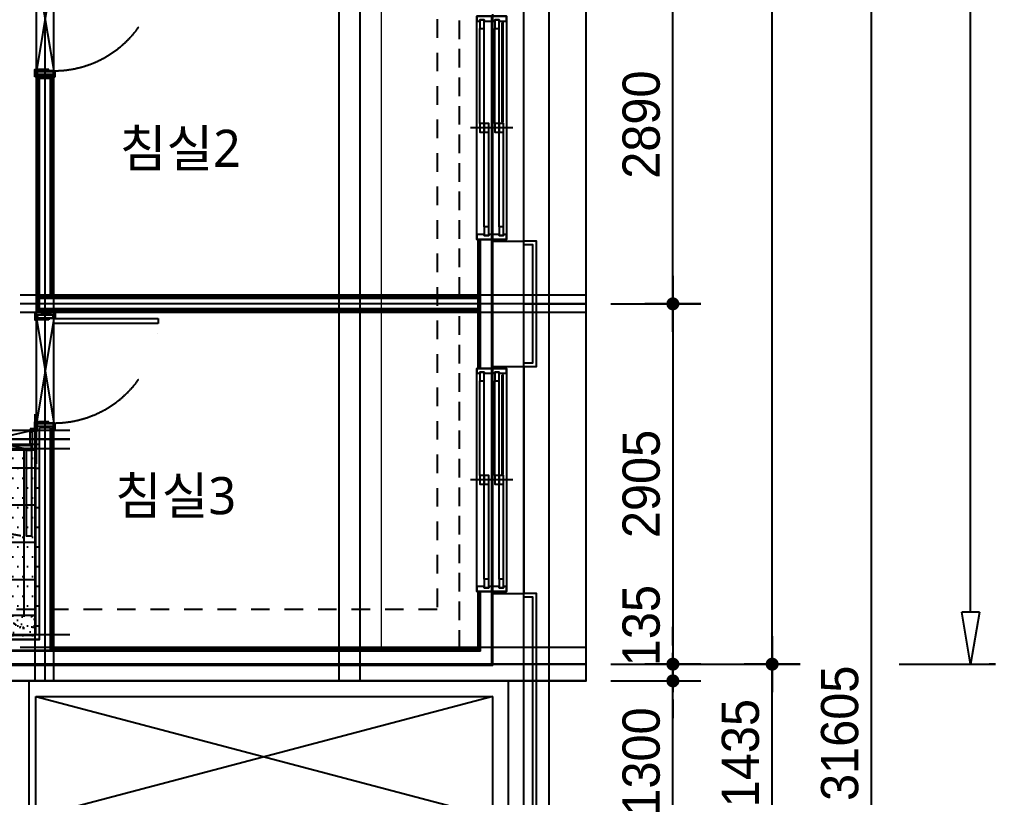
# Model space of a CAD drawing. Header units: millimetres. Extents: x 6886222 to 6919728, y 230959 to 276095.
# Drawn here: x 6911862 to 6919728, y 255044 to 261317 of the extents above; entities that cross this region are included whole.
import ezdxf
from ezdxf.enums import TextEntityAlignment as Align
from ezdxf.xclip import XClip

# ---------------------------------------------------------------- set-up
doc = ezdxf.new("R2010")
doc.units = ezdxf.units.MM
doc.header["$LTSCALE"] = 100
doc.header["$XCLIPFRAME"] = 2
for name, pattern in [('C-301-C-TF_84C+74D+74C$0$CEN', [62, 60, -1, 0, -1]), ('C-301-C-TF_84C+74D+74C$0$HID', [2.3, 1.5, -0.8]), ('CEN', [62, 60, -1, 0, -1]), ('ST-DASH', [2.6999999999999993, 1.5, -1.199999999999999]), ('U-74C-EX$0$CEN', [62, 60, -1, 0, -1]), ('U-74C-EX$0$DASHDOTX2', [2, 1, -0.5, 0, -0.5]), ('U-74C-EX$0$HID', [2.3, 1.5, -0.8])]:
    doc.linetypes.add(name, pattern=pattern)
doc.layers.get('Defpoints').update_dxf_attribs({"color": 149})
for name, color, linetype in [('AA-BORD-XREF', 15, 'Continuous'), ('BP', 7, 'Continuous'), ('C-301-C-TF_84C+74D+74C$0$CEN', 1, 'C-301-C-TF_84C+74D+74C$0$CEN'), ('C-301-C-TF_84C+74D+74C$0$COL', 2, 'Continuous'), ('C-301-C-TF_84C+74D+74C$0$OPEN', 1, 'C-301-C-TF_84C+74D+74C$0$HID'), ('CEN', 1, 'CEN'), ('DIM', 7, 'Continuous'), ('TEXT', 2, 'Continuous'), ('U-74C-EX$0$A-커텐박스', 11, 'U-74C-EX$0$HID'), ('U-74C-EX$0$C-DOOR', 1, 'Continuous'), ('U-74C-EX$0$CEN', 1, 'U-74C-EX$0$CEN'), ('U-74C-EX$0$CON', 2, 'Continuous'), ('U-74C-EX$0$DOR', 4, 'Continuous'), ('U-74C-EX$0$FIN', 5, 'Continuous'), ('U-74C-EX$0$FUR_욕실', 8, 'Continuous'), ('U-74C-EX$0$HAT', 8, 'Continuous'), ('U-74C-EX$0$INSUL_line', 8, 'Continuous'), ('U-74C-EX$0$S-ELE', 4, 'Continuous'), ('U-74C-EX$0$WAL', 3, 'Continuous'), ('U-74C-EX$0$WIN', 4, 'Continuous'), ('U-74C-EX$0$발코니 입면선', 4, 'Continuous'), ('U-74C-EX$0$확장전', 4, 'U-74C-EX$0$HID'), ('결로방지', 4, 'ST-DASH'), ('기단부-석재', 6, 'Continuous')]:
    doc.layers.add(name, color=color, linetype=linetype)
for name, color, linetype, plot in [('CUT-LINE', 105, 'Continuous', False), ('Defpoint', 142, 'Continuous', False), ('U-74C-EX$0$Defpoint', 142, 'Continuous', False), ('U-74C-EX$0$MC', 152, 'Continuous', False)]:
    doc.layers.add(name, color=color, linetype=linetype, plot=plot)
doc.styles.add('굴림', font='')
doc.styles.add('돋움', font='')
doc.styles.add('맑은 고딕', font='')
doc.styles.get('굴림').set_extended_font_data('Gulim')
doc.styles.get('돋움').set_extended_font_data('Dotum')
doc.styles.get('맑은 고딕').set_extended_font_data('Malgun Gothic')
doc.dimstyles.new('CH-ARROW-100%', dxfattribs={"dimscale": 100, "dimtxt": 4.5, "dimasz": 4.2, "dimexe": 1.5, "dimexo": 2, "dimgap": 1, "dimtad": 1, "dimdec": 0, "dimlunit": 6, "dimtxsty": '돋움', "dimblk": 'CLOSEDBLANK', "dimcen": 1, "dimclrt": 91, "dimadec": 0, "dimazin": 0, "dimtfac": 1, "dimtdec": 0, "dimtix": 1, "dimtmove": 2, "dimatfit": 3, "dimldrblk": 'LEADER-AR', "dimfxl": 1, "dimarcsym": 0})
doc.dimstyles.new('NORMAL', dxfattribs={"dimscale": 40, "dimtxt": 3, "dimasz": 1.5, "dimexe": 1.5, "dimexo": 2, "dimgap": 1, "dimtad": 1, "dimdec": 0, "dimzin": 0, "dimdsep": 46, "dimtxsty": '돋움', "dimblk": 'DOT', "dimblk1": 'NONE', "dimblk2": 'TICK', "dimcen": 0, "dimdle": 1.5, "dimclrd": 7, "dimclre": 7, "dimclrt": 3, "dimadec": 0, "dimazin": 0, "dimtfac": 1, "dimtdec": 0, "dimtix": 1, "dimtmove": 2, "dimatfit": 3, "dimldrblk": 'DOT', "dimfxl": 1, "dimtolj": 1, "dimtzin": 0, "dimarcsym": 0})

# ---------------------------------------------------------------- blocks, each defined once
blk = doc.blocks.new('U-74C-EX$0$WIN_2_1800')
at = {"layer": 'U-74C-EX$0$WIN'}
blk.add_line((0, -290), (0, 50), dxfattribs=at)
at = {"layer": 'U-74C-EX$0$WIN', "color": 5, "linetype": 'Continuous'}
for p, q in [((-800, -60), (-35, -60)), ((35, -24), (800, -24)), ((35, -60), (800, -60)), ((-800, -96), (-35, -96)), ((35, -144), (800, -144)), ((-800, -180), (-35, -180)), ((-800, -216), (-35, -216)), ((35, -180), (800, -180))]:
    blk.add_line(p, q, dxfattribs=at)
at = {"layer": 'U-74C-EX$0$WIN'}
for points in [[(-860, -96), (-870, -96), (-870, -60), (-860, -60), (-860, 0), (-900, 0), (-900, -120), (-860, -120)], [(-900, 0), (900, 0), (900, -120), (-900, -120)], [(860, -24), (870, -24), (870, -60), (860, -60), (860, -120), (900, -120), (900, 0), (860, 0)], [(-870, -96), (-800, -96), (-800, -60), (-870, -60)], [(-35, -60), (35, -60), (35, -24), (-35, -24)], [(-35, -96), (35, -96), (35, -60), (-35, -60)], [(870, -24), (800, -24), (800, -60), (870, -60)], [(-860, -216), (-870, -216), (-870, -180), (-860, -180), (-860, -120), (-900, -120), (-900, -240), (-860, -240)], [(-900, -120), (900, -120), (900, -240), (-900, -240)], [(-35, -180), (35, -180), (35, -144), (-35, -144)], [(870, -144), (800, -144), (800, -180), (870, -180)], [(860, -144), (870, -144), (870, -180), (860, -180), (860, -240), (900, -240), (900, -120), (860, -120)], [(-870, -216), (-800, -216), (-800, -180), (-870, -180)], [(-35, -216), (35, -216), (35, -180), (-35, -180)]]:
    blk.add_lwpolyline(points, close=True, dxfattribs=at)
blk = doc.blocks.new('U-74C-EX$0$A$C42d6a0a8')
at = {"layer": 'U-74C-EX$0$C-DOOR'}
for p, q in [((5.820766091346741e-11, 49.00000000000091), (-140.0000000737491, 891.0000019289437)), ((-140.0000000737491, 891.0000019289437), (-139.9999845751445, 49.000092767762)), ((-139.9999845751445, 49.000092767762), (0, 891)), ((0, 891), (5.820766091346741e-11, 49.00000000000091))]:
    blk.add_line(p, q, dxfattribs=at)
at = {"layer": 'U-74C-EX$0$C-DOOR', "linetype": 'U-74C-EX$0$DASHDOTX2', "ltscale": 8}
blk.add_arc((-139.3106039132495, 47.27882975069133), 843.7214538275701, 90.0468157999638, 177.1656261720105, dxfattribs=at)
at = {"layer": 'U-74C-EX$0$DOR'}
for p, q in [((-151.999999999709, 940), (-151.9999999997672, 900)), ((-144.999999999709, 940), (-151.999999999709, 940)), ((-151.9999999997672, 900), (-139.9999999997672, 900)), ((-144.999999999709, 935), (-144.999999999709, 940)), ((-139.999999999709, 935), (-144.999999999709, 935)), ((-139.9999999997672, 900), (-139.999999999709, 935)), ((-139.9999999997672, 912), (-139.9999999997672, 920)), ((-139.9999999997672, 920), (0, 920)), ((-134.9999999997672, 912), (-139.9999999997672, 912)), ((-134.9999999997672, 911), (-139.9999999997672, 911)), ((-139.9999999997672, 911), (-139.9999999997672, 891)), ((-139.9999999997672, 891), (-89.99999999976717, 891)), ((-134.9999999997672, 896), (-134.9999999997672, 912)), ((-134.9999999997672, 896), (-134.9999999997672, 911)), ((-5, 896), (-134.9999999997672, 896)), ((-89.99999999976717, 896), (-134.9999999997672, 896)), ((-88.99999999976717, 890), (-99.99999999976717, 890)), ((-99.99999999976717, 890), (-99.99999999976717, 880)), ((-99.99999999976717, 880), (-10, 880)), ((-89.99999999976717, 891), (-89.99999999976717, 896)), ((-21, 895), (-88.99999999976717, 895)), ((-88.99999999976717, 895), (-88.99999999976717, 890)), ((-21, 890), (-21, 895)), ((-10, 890), (-21, 890)), ((-10, 880), (-10, 890)), ((0, 912), (-5, 912)), ((-5, 912), (-5, 896)), ((0, 920), (0, 912)), ((-981.9998918073777, 48.99999607107566), (-981.9998918073777, 88.99999607014433)), ((-981.9998918073777, 88.99999607014433), (-139.9999845751445, 89.00000065448785)), ((-139.9999845751445, 89.00000065448785), (-139.9999845751445, 49.00000065448785)), ((-139.9999845751445, 49.00000065448785), (-981.9998918073777, 48.99999607107566)), ((-151.9999999997672, 9.094947017729282e-13), (-151.999999999709, 40.00000000000091)), ((-151.999999999709, 40.00000000000091), (-139.999999999709, 40.00000000000091)), ((-144.9999999997672, 9.094947017729282e-13), (-151.9999999997672, 9.094947017729282e-13)), ((-139.999999999709, 5.000000000000909), (-144.999999999709, 5.000000000000909)), ((-144.999999999709, 5.000000000000909), (-144.9999999997672, 9.094947017729282e-13)), ((-139.999999999709, 49.00000000000091), (-89.99999999970896, 49.00000000000091)), ((-139.999999999709, 29.00000000000091), (-139.999999999709, 49.00000000000091)), ((-139.999999999709, 40.00000000000091), (-139.999999999709, 5.000000000000909)), ((-134.999999999709, 29.00000000000091), (-139.999999999709, 29.00000000000091)), ((-134.999999999709, 28.00000000000091), (-139.999999999709, 28.00000000000091)), ((-139.999999999709, 28.00000000000091), (-139.999999999709, 20.00000000000091)), ((-139.999999999709, 20.00000000000091), (5.820766091346741e-11, 20.00000000000091)), ((-4.999999999941792, 44.00000000000091), (-134.999999999709, 44.00000000000091)), ((-134.999999999709, 44.00000000000091), (-134.999999999709, 28.00000000000091)), ((-89.99999999970896, 44.00000000000091), (-134.999999999709, 44.00000000000091)), ((-134.999999999709, 44.00000000000091), (-134.999999999709, 29.00000000000091)), ((-99.99999999970896, 50.00000000000091), (-99.99999999970896, 60.00000000000091)), ((-99.99999999970896, 60.00000000000091), (-9.999999999941792, 60.00000000000091)), ((-88.99999999970896, 50.00000000000091), (-99.99999999970896, 50.00000000000091)), ((-89.99999999970896, 49.00000000000091), (-89.99999999970896, 44.00000000000091)), ((-88.99999999970896, 45.00000000000091), (-88.99999999970896, 50.00000000000091)), ((-20.99999999994179, 45.00000000000091), (-88.99999999970896, 45.00000000000091)), ((-9.999999999941792, 50.00000000000091), (-20.99999999994179, 50.00000000000091)), ((-20.99999999994179, 50.00000000000091), (-20.99999999994179, 45.00000000000091)), ((-9.999999999941792, 60.00000000000091), (-9.999999999941792, 50.00000000000091)), ((-4.999999999941792, 28.00000000000091), (-4.999999999941792, 44.00000000000091)), ((5.820766091346741e-11, 28.00000000000091), (-4.999999999941792, 28.00000000000091)), ((5.820766091346741e-11, 20.00000000000091), (5.820766091346741e-11, 28.00000000000091))]:
    blk.add_line(p, q, dxfattribs=at)
at = {"layer": 'U-74C-EX$0$DOR', "color": 8}
for p, q in [((-139.9999999997672, 9.094947017729282e-13), (-139.999999999709, 20.00000000000091)), ((-139.999999999709, 20.00000000000091), (5.820766091346741e-11, 20.00000000000091)), ((5.820766091346741e-11, 20.00000000000091), (-139.9999999997672, 9.094947017729282e-13)), ((0, 9.094947017729282e-13), (-139.9999999997672, 9.094947017729282e-13)), ((5.820766091346741e-11, 20.00000000000091), (0, 9.094947017729282e-13))]:
    blk.add_line(p, q, dxfattribs=at)
at = {"layer": 'U-74C-EX$0$DOR'}
for points in [[(0, 891), (-20, 891), (-20, 896), (-5, 896), (-5, 911), (0, 911)], [(12.00000000005821, 940), (12, 880), (0, 880), (5.820766091346741e-11, 935), (5.000000000058208, 935), (5.000000000058208, 940)], [(5.820766091346741e-11, 49.00000000000091), (-19.99999999994179, 49.00000000000091), (-19.99999999994179, 44.00000000000091), (-4.999999999941792, 44.00000000000091), (-4.999999999941792, 29.00000000000091), (5.820766091346741e-11, 29.00000000000091)], [(12, 9.094947017729282e-13), (12.00000000005821, 60.00000000000091), (5.820766091346741e-11, 60.00000000000091), (5.820766091346741e-11, 5.000000000000909), (5.000000000058208, 5.000000000000909), (5, 9.094947017729282e-13)]]:
    blk.add_lwpolyline(points, close=True, dxfattribs=at)
blk = doc.blocks.new('U-74C-EX$0$A$Cdfe55425')
at = {"layer": 'U-74C-EX$0$HAT'}
h = blk.add_hatch(dxfattribs=at)
h.set_pattern_fill('AR-SAND', color=252, scale=0.3, angle=449.9999999993131, style=0)
h.set_pattern_definition([(127.499999999313, (3350244.99691233, -1210362.989210482), (-14.68239711988602, -0.4800093886191884), [0, -11.58239999999998, 0, -12.95399999999998, 0, -12.38249999999998]), (97.49999999931298, (3350244.99691233, -1210362.989210482), (-21.50475301688896, 13.48569849439789), [0, -6.248399999999999, 0, -10.4394, 0, -4.000499999999996]), (57.49999999931307, (3350244.996912329, -1210372.361810481), (-0.04311554007187965, 23.72977110724425), [0, -3.809999999999998, 0, -13.716, 0, -17.907]), (47.499999999313, (3350244.996912329, -1210372.361810481), (-6.687879697441862, 22.90669357424909), [0, -1.904999999999999, 0, -8.991599999999996, 0, -10.287])])
h.paths.add_polyline_path([(-160.0000006420178, 721.00001542666), (-120.0000006452774, 721.0000154260779), (-120.0000006536593, 29.00001542607788), (-160.0000006503997, 29.00001542665996)])
at = {"layer": 'U-74C-EX$0$C-DOOR', "ltscale": 3}
for p, q in [((-159.9999999994052, 29.00019260519184), (-160.0001536303771, 721.0001926051918)), ((-160.0001536303771, 721.0001926051918), (-0.0001536292129458161, 29.00019260379486)), ((1.596163201611489e-08, 721.0001926033292), (-159.9999999994052, 29.00019260519184)), ((-0.0001536292129458161, 29.00019260379486), (1.596163201611489e-08, 721.0001926033292))]:
    blk.add_line(p, q, dxfattribs=at)
at = {"layer": 'U-74C-EX$0$C-DOOR', "color": 1, "linetype": 'U-74C-EX$0$DASHDOTX2', "ltscale": 10}
blk.add_arc((-159.1559748045433, 26.87723146217922, 8.883940135e-07), 694.1232971949331, 90.06966936399594, 176.5208752773302, dxfattribs=at)
at = {"layer": 'U-74C-EX$0$DOR'}
for p, q in [((-4.99999999940519, 24.00000000011642), (-149.9999999994052, 24.00000000186265)), ((-149.9999999994052, 24.00000000186265), (-149.999999999638, 1.862645149230957e-09)), ((-149.999999999638, 1.862645149230957e-09), (3.619788913056254e-10, 0)), ((-119.9999999991724, 30.0000000015134), (-119.9999999991724, 40.0000000015134)), ((-119.9999999991724, 40.0000000015134), (-9.99999999917236, 40.00000000011642)), ((-108.9999999991724, 30.00000000139698), (-119.9999999991724, 30.0000000015134)), ((-108.9999999994052, 25.00000000139698), (-108.9999999991724, 30.00000000139698)), ((-20.99999999940519, 25.00000000023283), (-108.9999999994052, 25.00000000139698)), ((-9.99999999917236, 30.00000000011642), (-20.99999999917236, 30.00000000023283)), ((-20.99999999917236, 30.00000000023283), (-20.99999999940519, 25.00000000023283)), ((5.948095349594951e-10, 29), (-19.99999999940519, 29.00000000023283)), ((-19.99999999940519, 29.00000000023283), (-19.99999999940519, 24.00000000023283)), ((-19.99999999940519, 24.00000000023283), (-4.99999999940519, 24.00000000011642)), ((-9.99999999917236, 40.00000000011642), (-9.99999999917236, 30.00000000011642)), ((-4.999999999638021, 8.000000000116415), (-4.99999999940519, 24.00000000011642)), ((-4.99999999940519, 24.00000000011642), (-4.999999999638021, 9.000000000116415)), ((-4.999999999638021, 9.000000000116415), (3.619788913056254e-10, 9)), ((3.619788913056254e-10, 8), (-4.999999999638021, 8.000000000116415)), ((12.00000000082764, 40.00003084901255), (8.276401786133647e-10, 40.00003084912896)), ((8.276401786133647e-10, 40.00003084912896), (-1.036823960021138e-10, -5)), ((3.619788913056254e-10, 9), (5.948095349594951e-10, 29)), ((3.619788913056254e-10, 0), (3.619788913056254e-10, 8)), ((11.99999999989632, -10.00000000011642), (12.00000000082764, 40.00003084901255)), ((-1.036823960021138e-10, -5), (4.999999999896318, -5.000000000116415)), ((4.999999999896318, -5.000000000116415), (4.999999999896318, -10.00000000011642)), ((4.999999999896318, -10.00000000011642), (11.99999999989632, -10.00000000011642))]:
    blk.add_line(p, q, dxfattribs=at)
for points in [[(-159.9999999910233, 721.0000000020955), (-109.9999999910233, 721.000000001397), (-109.9999999910233, 726.000000001397), (-149.9999999910233, 726.0000000018626), (-149.9999999905576, 750.0000000018626), (-159.9999999905576, 750.0000000020955)], [(9.442373993806541e-09, 750), (9.209543350152671e-09, 742), (-4.999999990790457, 742.0000000001164), (-4.999999991023287, 726.0000000001164), (-149.9999999910233, 726.0000000018626), (-149.9999999905576, 750.0000000018626)], [(-20.99999999102329, 725.0000000002328), (-108.9999999910233, 725.000000001397), (-108.9999999910233, 720.000000001397), (-119.9999999910233, 720.0000000015134), (-119.9999999910233, 710.0000000015134), (-9.999999991023287, 710.0000000001164), (-9.999999991023287, 720.0000000001164), (-20.99999999102329, 720.0000000002328)], [(8.976712706498802e-09, 721), (-19.99999999102329, 721.0000000002328), (-19.99999999102329, 726.0000000002328), (-4.999999991023287, 726.0000000001164), (-4.999999990790457, 741.0000000001164), (9.209543350152671e-09, 741)], [(12.0000000096752, 769.9999999998836), (12.00000000897671, 709.9999999998836), (8.976712706498802e-09, 710), (9.442373993806541e-09, 765), (5.000000009442374, 764.9999999998836), (5.000000009675205, 769.9999999998836)], [(-159.9999999994052, 29.00000000209548), (-109.9999999994052, 29.00000000139698), (-109.9999999994052, 24.00000000139698), (-149.9999999994052, 24.00000000186265), (-149.999999999638, 1.862645149230957e-09), (-159.999999999638, 2.095475792884827e-09)]]:
    blk.add_lwpolyline(points, close=True, dxfattribs=at)
at = {"layer": 'U-74C-EX$0$DOR', "elevation": 8.883940135e-07}
blk.add_lwpolyline([(-160.0000006536593, 29.00001542665996), (-851.9999852290948, 29.00001542665996), (-851.9999852283963, 69.00001542665996), (-160.0000006529608, 69.00001542665996)], close=True, dxfattribs=at)
at = {"layer": 'U-74C-EX$0$HAT', "color": 5, "elevation": 8.883940135e-07}
blk.add_lwpolyline([(-160.0000006420178, 721.00001542666), (-120.0000006452774, 721.0000154260779), (-120.0000006536593, 29.00001542607788), (-160.0000006503997, 29.00001542665996)], close=True, dxfattribs=at)
blk = doc.blocks.new('U-74C-EX$0$S-CEN')
at = {"layer": 'U-74C-EX$0$S-ELE'}
h = blk.add_hatch(dxfattribs=at)
h.set_pattern_fill('DOTS', color=256, scale=50, angle=-90.00000000000001)
h.set_pattern_definition([(270, (7430.000000006312, 8342.500000000524), (79.375, -39.68750000000001), [0, -79.375])])
h.paths.add_polyline_path([(1770.000000000011, 6175), (1770.000000000011, 3905), (205.0000000000109, 3905), (205.0000000000109, 6174.999999999971)])
at = {"layer": 'U-74C-EX$0$S-ELE', "color": 8, "linetype": 'U-74C-EX$0$CEN'}
for p, q in [((-134.9999999999891, 7180), (-134.9999999999891, -500.0000000000582)), ((1.091393642127514e-11, 7179.999999999514), (1.091393642127514e-11, -500.0000000005439)), ((1814.999999999778, 7180), (1815.000000000011, 3660)), ((-334.9999999999891, 3860), (2014.999999999836, 3860)), ((-334.9999999999891, 1320), (5995.000000000011, 1320)), ((-334.9999999999891, 0), (15725.00000000004, 0))]:
    blk.add_line(p, q, dxfattribs=at)
at = {"layer": 'U-74C-EX$0$S-ELE', "color": 4}
for p, q in [((570.0000000009422, 250), (2400.000000001073, 249.9999999999673)), ((3410.000000000011, 249.9999999998827), (5240.000000000149, 249.9999999998499)), ((570.000000000997, -9.604264050722122e-10), (2400.00000000112, -9.913492249324918e-10)), ((3409.999999999989, -1.099033397622406e-08), (5240.00000000012, -1.102125679608434e-08))]:
    blk.add_line(p, q, dxfattribs=at)
at = {"layer": 'U-74C-EX$0$S-ELE'}
blk.add_lwpolyline([(1770.000000000011, 6175), (200.0000000000109, 6175), (200.0000000000109, 3905), (1770.000000000011, 3905)], close=True, dxfattribs=at)
blk = doc.blocks.new('U-74C-EX$0$A$Ce93e390f')
at = {"layer": 'U-74C-EX$0$HAT'}
h = blk.add_hatch(dxfattribs=at)
h.set_pattern_fill('_USER', color=256, scale=300, angle=180, double=1, pattern_type=0)
h.set_pattern_definition([(180, (1.83697019872103e-14, 100), (-3.673940397442059e-14, -300), []), (270, (1.83697019872103e-14, 100), (300, -5.510910596163089e-14), [])])
h.paths.add_polyline_path([(1339.999993004998, 1450.000000802713), (-3.619609105104503e-12, 1450.000000802713), (1.83697019872103e-14, 0), (1339.999993005002, 0)])
h = blk.add_hatch(dxfattribs=at)
h.set_pattern_fill('AR-CONC', color=252, angle=90.00000028663817)
h.set_pattern_definition([(140.0000002866382, (1.83697019872103e-14, 100), (15.93908462747333, 182.1846690757437), [19.05, -209.55]), (85.00000028663817, (1.83697019872103e-14, 100), (-191.0568450627201, -35.24342238078464), [15.24, -167.64058417]), (190.4514449866382, (1.328253424047782, 115.182007006645), (-175.1177526473098, 146.9412462142778), [16.1900088, -178.0902446]), (136.1842002866382, (-50.79999999999998, 99.99999974585879), (42.04232657657843, 271.0790411024584), [28.575, -314.325]), (186.6355578966381, (-47.29650011301227, 122.589899763386), (-247.4261257854021, 237.4041328136846), [24.28502314, -267.13560816]), (81.18415145663816, (-50.79999999999998, 99.99999974585879), (-247.4261257732132, 237.4041328271586), [22.85996707, -251.45973192]), (111.0000002866382, (-38.10000012707059, 125.3999998093941), (102.2651974285942, 151.6143917807427), [19.05, -209.55]), (56.0000002866382, (-38.10000012707059, 125.3999998093941), (-184.1879664315012, 61.80202742619526), [15.24, -167.64]), (161.4514452866382, (-29.57790029027837, 138.0345324520283), (-81.92276995358057, 213.4164188688746), [16.1900088, -178.0899376]), (127.5000002866382, (1.83697019872103e-14, 100), (-84.55503888860471, 3.088602827581586), [0, -165.6079999999999, 0, -170.1799999999999, 0, -168.2749999999999]), (97.50000028663817, (1.83697019872103e-14, 100), (-100.1805751524036, 66.8196620091244), [0, -97.02799999999999, 0, -161.798, 0, -64.135]), (57.50000028663816, (2.83367465275541e-07, 43.358), (5.728743314343569, 135.5905951955311), [0, -63.5, 0, -198.12, 0, -262.89]), (47.50000028663816, (4.104380692691908e-07, 17.958), (-25.42649177439069, 148.1291812588149), [0, -82.54999999999997, 0, -131.5719999999999, 0, -186.6899999999999])])
h.paths.add_polyline_path([(1499.999993246131, 1350.000000802629), (1339.999993246134, 1350.000000002156), (1340, -8.002534741535783e-07), (1500, 2.182787284255028e-10)])
at = {"layer": 'U-74C-EX$0$Defpoint'}
blk.add_lwpolyline([(1.83697019872103e-14, 2199.999999999884), (1500, 2199.999999999884), (1500, 0), (1.83697019872103e-14, 0)], close=True, dxfattribs=at)
at = {"layer": 'U-74C-EX$0$FUR_욕실'}
blk.add_lwpolyline([(1499.999993005002, 1450.000000802629), (1339.999993005002, 1450.000000002157), (1340, -8.002534741535783e-07), (1500, 2.182787284255028e-10)], close=True, dxfattribs=at)
blk = doc.blocks.new('*U124')
at = {"layer": 'U-74C-EX$0$WIN'}
blk.add_line((14.99999999998545, 8), (810.0000000376863, 8.000000094202836), dxfattribs=at)
at = {"layer": 'U-74C-EX$0$WIN', "color": 8}
blk.add_lwpolyline([(14.99999999998545, 13.39999999999418), (810.0000000376863, 13.40000009419701), (810.0000000376863, 2.600000094208657), (14.99999999998545, 2.600000000005821)], close=True, dxfattribs=at)
blk = doc.blocks.new('U-74C-EX', base_point=(50.00000000006537, 0))
at = {"layer": 'U-74C-EX$0$A-커텐박스'}
for p, q in [((175.0000000002328, -6459.999999999069), (2895.000000000233, -6459.999999999069)), ((3020.000000000233, -6459.999999999069), (5735.000000000232, -6459.999999999068))]:
    blk.add_line(p, q, dxfattribs=at)
at = {"layer": 'U-74C-EX$0$CEN'}
for p, q in [((-84.99999999976717, -7479.999999999069), (-84.99999999976717, 200.0000000009313)), ((50.00000000023283, -7479.999999999069), (50.00000000005821, 200.0000000009313)), ((1865.000000000233, -3319.999999999069), (1865, 200.0000000009313)), ((2955.000000000233, -7479.999999999069), (2955.000000000233, -2919.999999999069)), ((-284.9999999997672, -3119.999999999069), (6045.000000000233, -3119.999999999069)), ((-284.9999999997672, -5659.999999999069), (6045.000000000233, -5659.999999999069)), ((-284.9999999997672, -6979.999999999069), (15775.00000000026, -6979.999999999069))]:
    blk.add_line(p, q, dxfattribs=at)
at = {"layer": 'U-74C-EX$0$CON'}
for p, q in [((40.00000000023283, -6729.999999999069), (40.00000000023283, -54.99999999906868)), ((40.00000000023283, -6729.999999999069), (620.0000000011642, -6729.999999999069)), ((620.0000000011642, -6729.999999999069), (620.0000000011642, -6979.999999999069)), ((2450.000000001164, -6729.999999999069), (3460.000000000233, -6729.999999999069)), ((2450.000000001164, -6729.999999999069), (2450.000000001164, -6979.999999999069)), ((3460.000000000233, -6729.999999999069), (3460.000000000233, -6979.999999999069)), ((-84.99999999976717, -6979.999999999069), (620.0000000011642, -6979.999999999069)), ((2450.000000001164, -6979.999999999069), (3460.000000000233, -6979.999999999069))]:
    blk.add_line(p, q, dxfattribs=at)
at = {"layer": 'U-74C-EX$0$FIN'}
for p, q in [((1925.000000000017, -3054.999999999069), (1925, -3044.999999999069)), ((1925.000000000017, -3054.999999999069), (1965.000000000232, -3054.999999999069)), ((160.0000000002328, -3180), (1965.000000000232, -3179.999999999047)), ((165.0000000002328, -6619.999999999069), (165.0000000002328, -3164.999999999069)), ((175.0000000002328, -6609.999999999069), (175.0000000002328, -3179.999999999069)), ((165.0000000002328, -6619.999999999069), (635.0000000002328, -6619.999999999069)), ((175.0000000002328, -6609.999999999069), (635.0000000002328, -6609.999999999069)), ((2435.000000000233, -6609.999999999069), (3475.000000000233, -6609.999999999069)), ((2435.000000000233, -6619.999999999069), (3475.000000000233, -6619.999999999069))]:
    blk.add_line(p, q, dxfattribs=at)
for points in [[(2895.000000000233, -6609.999999999069), (2895.000000000233, -3054.999999999069), (3020.000000000233, -3054.999999999069), (3020.000000000233, -6609.999999999069)], [(2905.000000000233, -6609.999999999069), (2905.000000000233, -3064.999999999069), (3010.000000000233, -3064.999999999069), (3010.000000000233, -6609.999999999069)], [(3020.000000000233, -3054.999999999069), (4795.000000000233, -3054.999999999069), (4795.000000000233, -3179.999999999069), (3020.000000000233, -3179.999999999069)], [(3020.000000000233, -3064.999999999069), (4785.000000000233, -3064.999999999069), (4785.000000000233, -3169.999999999069), (3020.000000000233, -3169.999999999069)], [(2915.000000000233, -6609.999999999069), (2915.000000000233, -3074.999999999069), (3000.000000000233, -3074.999999999069), (3000.000000000233, -6609.999999999069)], [(3020.000000000233, -3074.999999999069), (4775.000000000233, -3074.999999999069), (4775.000000000233, -3159.999999999069), (3020.000000000233, -3159.999999999069)]]:
    blk.add_lwpolyline(points, dxfattribs=at)
at = {"layer": 'U-74C-EX$0$INSUL_line'}
for p, q in [((50.00000000023283, -6719.999999999069), (50.00000000023283, -64.99999999906868)), ((155.0000000002328, -6629.999999999069), (155, -169.9999999990687)), ((155.0000000002328, -6629.999999999069), (635.0000000002328, -6629.999999999069)), ((2435.000000000233, -6629.999999999069), (3475.000000000233, -6629.999999999069)), ((50.00000000023283, -6719.999999999069), (635.0000000002328, -6719.999999999069)), ((2435.000000000233, -6719.999999999069), (3475.000000000233, -6719.999999999069))]:
    blk.add_line(p, q, dxfattribs=at)
at = {"layer": 'U-74C-EX$0$MC'}
for p, q in [((1935.000000000233, -3319.999999999069), (1935.000000000233, 200.0000000009313)), ((185.0000000002328, -7479.999999999069), (185.0000000002328, -2919.999999999069)), ((2885.000000000233, -7479.999999999069), (2885.000000000233, -2919.999999999069)), ((3025.000000000233, -7479.999999999069), (3025.000000000233, -2919.999999999069)), ((-284.9999999997672, -3189.999999999069), (6045.000000000233, -3189.999999999069)), ((-284.9999999997672, -5489.999999999069), (6045.000000000233, -5489.999999999069))]:
    blk.add_line(p, q, dxfattribs=at)
at = {"layer": 'U-74C-EX$0$WAL'}
for p, q in [((160.0000000002328, -3164.999999999069), (160, -714.9999999990687)), ((1955, -3164.999999999069), (1955, -3074.999999999069)), ((160.0000000002328, -3164.999999999069), (1955, -3164.999999999069))]:
    blk.add_line(p, q, dxfattribs=at)
at = {"layer": 'U-74C-EX$0$발코니 입면선'}
for p, q in [((2450.000000001164, -6979.999999999069), (620.0000000011642, -6979.999999999069)), ((3460.000000000233, -6979.999999999069), (5290.000000000233, -6979.999999999069))]:
    blk.add_line(p, q, dxfattribs=at)
at = {"layer": 'U-74C-EX$0$확장전', "const_width": 10}
for points in [[(5735.000000000233, -5489.999999999069), (175.0000000002328, -5489.999999999069)], [(175.0000000002328, -5829.999999999069), (6065.000000000233, -5829.999999999069), (6065.000000000233, -5489.999999999069), (10175.00000000026, -5489.999999999069)]]:
    blk.add_lwpolyline(points, dxfattribs=at)
at = {"xscale": -1}
for p in [(2395.000000000233, -6815.999999999069), (5235.000000000233, -6815.999999999069)]:
    blk.add_blockref('*U124', p, dxfattribs=at)
at = {"layer": 'U-74C-EX$0$DOR', "rotation": 90}
for p in [(2885.000000000233, -3049.999999999069), (5725.000000000233, -3050)]:
    blk.add_blockref('U-74C-EX$0$A$C42d6a0a8', p, dxfattribs=at)
at = {"layer": 'U-74C-EX$0$FUR_욕실', "xscale": -1}
blk.add_blockref('U-74C-EX$0$A$Ce93e390f', (1785.000000000291, -3039.999999198815), dxfattribs=at)
at = {"layer": 'U-74C-EX$0$WIN', "extrusion": (0, 0, -1), "xscale": -1, "zscale": -1}
for p in [(-1535.000000000233, -6599.999999999069), (-4375.000000000233, -6599.999999999069)]:
    blk.add_blockref('U-74C-EX$0$WIN_2_1800', p, dxfattribs=at)
at = {"layer": 'U-74C-EX$0$FIN'}
for q in [(280, -834.9999999990687), (1925, -3044.999999999069)]:
    blk.add_line((280.0000000002328, -3044.999999999069), q, dxfattribs=at)
at = {"layer": 'U-74C-EX$0$MC'}
for p, q in [((285.0000000002328, -3319.999999999069), (285.0000000002328, 200.0000000009313)), ((1785.000000000233, -3319.999999999069), (1785, 200.0000000009313)), ((-284.9999999997672, -3039.999999999069), (2065.000000000204, -3039.999999999069)), ((1665.000000000204, -3049.999999999069), (6045.000000000233, -3049.999999999069))]:
    blk.add_line(p, q, dxfattribs=at)
at = {"layer": 'U-74C-EX$0$WAL'}
for q in [(250.0000000002328, -804.9999999990687), (1955, -3074.999999999069)]:
    blk.add_line((250.0000000002328, -3074.999999999069), q, dxfattribs=at)
at = {"layer": 'U-74C-EX$0$DOR'}
blk.add_blockref('U-74C-EX$0$A$Cdfe55425', (1935.000000000058, -3039.999999999069), dxfattribs=at)
at = {"layer": 'U-74C-EX$0$S-ELE'}
blk.add_blockref('U-74C-EX$0$S-CEN', (50.00000000022192, -6979.999999999069), dxfattribs=at)
blk = doc.blocks.new('BORD-301')
at = {"layer": 'Defpoint'}
for points in [[(-22550, 14954.99999999994), (4105, 14954.99999999994), (4105, -19330.00000000012), (-22550, -19330.00000000012)], [(0, 0), (-2270, 0), (-2270, -1570), (0, -1570)]]:
    blk.add_lwpolyline(points, close=True, dxfattribs=at)
blk = doc.blocks.new('C-301-C-TF_84C+74D+74C', base_point=(4.656612873077393e-10, -9.486769009255065e-22))
at = {"layer": 'C-301-C-TF_84C+74D+74C$0$CEN'}
for p, q in [((4489.999999994412, 1299.999999998836), (-5034.999999994325, 1299.999999998836)), ((5.587935447692871e-09, 1299.999999990978), (5.587935447692871e-09, -1620.000000001397)), ((3865, -1.396983861923218e-09), (3865, 1299.999999999069))]:
    blk.add_line(p, q, dxfattribs=at)
at = {"layer": 'C-301-C-TF_84C+74D+74C$0$COL'}
for p, q in [((3990, -134.9999999998254), (3990.000000000931, 1570.000000000407)), ((55, 1174.999999998952), (3740, 1174.999999999767)), ((54.99999999906868, -135), (55, 1174.999999998952)), ((3739.999999999069, -134.9999999998254), (3740, 1174.999999998836))]:
    blk.add_line(p, q, dxfattribs=at)
at = {"layer": 'C-301-C-TF_84C+74D+74C$0$OPEN', "linetype": 'C-301-C-TF_84C+74D+74C$0$CEN'}
for p, q in [((55, 1174.999999998603), (3740, 200)), ((3740, 1174.999999998836), (54.99999999906868, 199.9999999997672))]:
    blk.add_line(p, q, dxfattribs=at)
blk = doc.blocks.new('_ClosedBlank')
at = {"color": 0, "linetype": 'ByBlock', "lineweight": -2}
for p, q in [((-1, 0.1666666666666666), (0, 0)), ((-1, 0.1666666666666666), (-1, -0.1666666666666666)), ((0, 0), (-1, -0.1666666666666666))]:
    blk.add_line(p, q, dxfattribs=at)
blk = doc.blocks.new('*D49')
at = {"layer": 'Defpoints', "color": 0, "transparency": 16777216}
for p in [(33654.99999998698, -5079.999999999827), (33655.00000003913, -5079.999999999827), (33654.99999999443, -20325.00000000018)]:
    blk.add_point(p, dxfattribs=at)
at = {"layer": 'DIM', "color": 0, "lineweight": -2, "transparency": 16777216}
for p, q in [((33854.99999998698, -5079.999999999827), (33805.00000003913, -5079.999999999827)), ((33655.00000003914, -19905.00000000018), (33655.00000003913, -5499.999999999827)), ((33854.99999999443, -20325.00000000018), (33805.00000003914, -20325.00000000018))]:
    blk.add_line(p, q, dxfattribs=at)
at = {"layer": 'DIM', "color": 0, "lineweight": -2, "transparency": 16777216, "xscale": 420, "yscale": 420, "zscale": 420}
for p, rotation in [((33655.00000003913, -5079.999999999827), 90), ((33655.00000003914, -20325.00000000018), 270)]:
    blk.add_blockref('_ClosedBlank', p, dxfattribs=dict(at, rotation=rotation))
at = {"layer": 'DIM', "color": 91, "transparency": 16777216, "insert": (33323.70838885404, -12702.50000000001), "char_height": 450, "attachment_point": 5, "rotation": 90, "style": '굴림'}
blk.add_mtext('{\\C3;74㎡C}', dxfattribs=at)
blk = doc.blocks.new('LEADER-AR')
at = {"layer": 'DIM'}
blk.add_hatch(color=256, dxfattribs=at).paths.add_polyline_path([(-0.9999999999999998, -0.1666666666667425), (0, 0), (-1, 0.1666666666667425)])
blk.add_lwpolyline([(-1, -0.1666666666667425), (0, 0), (-1, 0.1666666666667425)], close=True, dxfattribs=at)
blk = doc.blocks.new('DOT')
at = {"layer": 'DIM'}
blk.add_line((0, 1.5), (0, -1.5), dxfattribs=at)
at = {"layer": 'DIM', "linetype": 'Continuous'}
blk.add_line((-1.5, 0), (1.5, 0), dxfattribs=at)
at = {"layer": 'DIM', "const_width": 0.35}
blk.add_lwpolyline([(-0.1750000000001819, 0, 1), (0.1750000000001819, 0, 1)], format="xyb", close=True, dxfattribs=at)
blk = doc.blocks.new('*D50')
at = {"layer": 'Defpoints', "color": 0, "transparency": 16777216}
for p in [(30554.99999999722, -14530.00000000018), (31255.00000005776, -14530.00000000018), (30554.99999999908, -17420.00000000007)]:
    blk.add_point(p, dxfattribs=at)
at = {"layer": 'DIM', "color": 7, "lineweight": -2, "transparency": 16777216}
for p, q in [((30754.99999999722, -14530.00000000018), (31405.00000005776, -14530.00000000018)), ((31255.00000005776, -17270.00000000007), (31255.00000005776, -14680.00000000018)), ((30754.99999999908, -17420.00000000007), (31405.00000005776, -17420.00000000007))]:
    blk.add_line(p, q, dxfattribs=at)
at = {"layer": 'DIM', "color": 7, "lineweight": -2, "transparency": 16777216, "xscale": 150, "yscale": 150, "zscale": 150}
for p, rotation in [((31255.00000005776, -14530.00000000018), 90), ((31255.00000005776, -17420.00000000007), 270)]:
    blk.add_blockref('DOT', p, dxfattribs=dict(at, rotation=rotation))
at = {"layer": 'DIM', "color": 3, "transparency": 16777216, "insert": (31001.20505997785, -15975.00000000013), "char_height": 300, "attachment_point": 5, "rotation": 90, "style": '굴림'}
blk.add_mtext('\\A1;2890', dxfattribs=at)
blk = doc.blocks.new('_None')
blk = doc.blocks.new('_Oblique')
at = {"color": 0, "linetype": 'ByBlock', "lineweight": -2}
blk.add_line((-0.5, -0.5), (0.5, 0.5), dxfattribs=at)
blk = doc.blocks.new('TICK')
at = {"layer": 'Defpoints', "color": 0, "linetype": 'ByBlock'}
blk.add_point((0, 0), dxfattribs=at)
at = {"layer": 'DIM'}
blk.add_line((0, 1.6875), (0, -1.6875), dxfattribs=at)
at = {"layer": 'DIM', "linetype": 'Continuous'}
blk.add_line((-1.6875, 0), (1.6875, 0), dxfattribs=at)
at = {"color": 7, "linetype": 'ByBlock', "xscale": 1.6875, "yscale": 1.6875, "zscale": 1.6875}
blk.add_blockref('_Oblique', (0, 0), dxfattribs=at)
blk = doc.blocks.new('*D53')
at = {"layer": 'Defpoints', "color": 0, "transparency": 16777216}
for p in [(30554.99999999722, -5079.999999999944), (32055.00000004658, -5079.999999999943), (30554.99999999722, -20325.00000000024)]:
    blk.add_point(p, dxfattribs=at)
at = {"layer": 'DIM', "color": 7, "lineweight": -2, "transparency": 16777216}
for p, q in [((30754.99999999722, -5079.999999999943), (32205.00000004658, -5079.999999999943)), ((32055.00000004658, -20175.00000000024), (32055.00000004658, -5229.999999999943)), ((30754.99999999722, -20325.00000000024), (32205.00000004658, -20325.00000000024))]:
    blk.add_line(p, q, dxfattribs=at)
at = {"layer": 'DIM', "color": 7, "lineweight": -2, "transparency": 16777216, "xscale": 150, "yscale": 150, "zscale": 150}
for p, rotation in [((32055.00000004658, -5079.999999999943), 90), ((32055.00000004658, -20325.00000000024), 270)]:
    blk.add_blockref('DOT', p, dxfattribs=dict(at, rotation=rotation))
at = {"layer": 'DIM', "color": 3, "transparency": 16777216, "insert": (31800.80559258985, -12702.5000000001), "char_height": 300, "attachment_point": 5, "rotation": 90, "style": '굴림'}
blk.add_mtext('\\A1;15245', dxfattribs=at)
blk = doc.blocks.new('*D55')
at = {"layer": 'Defpoints', "color": 0, "transparency": 16777216}
for p in [(30555.0000000056, -5080.000000000002), (32855.00000004472, -5080.000000000001), (30554.99999999722, -36685.00000000025)]:
    blk.add_point(p, dxfattribs=at)
at = {"layer": 'DIM', "color": 7, "lineweight": -2, "transparency": 16777216}
for p, q in [((30755.0000000056, -5080.000000000001), (33005.00000004472, -5080.000000000001)), ((32855.00000004473, -36535.00000000025), (32855.00000004472, -5230.000000000001)), ((30754.99999999722, -36685.00000000025), (33005.00000004473, -36685.00000000025))]:
    blk.add_line(p, q, dxfattribs=at)
at = {"layer": 'DIM', "color": 7, "lineweight": -2, "transparency": 16777216, "xscale": 150, "yscale": 150, "zscale": 150}
for p, rotation in [((32855.00000004472, -5080.000000000001), 90), ((32855.00000004473, -36685.00000000025), 270)]:
    blk.add_blockref('DOT', p, dxfattribs=dict(at, rotation=rotation))
at = {"layer": 'DIM', "color": 3, "transparency": 16777216, "insert": (32600.80559258799, -20882.50000000013), "char_height": 300, "attachment_point": 5, "rotation": 90, "style": '굴림'}
blk.add_mtext('\\A1;31605', dxfattribs=at)
blk = doc.blocks.new('*D17')
at = {"layer": 'Defpoints', "color": 0, "transparency": 16777216}
for p in [(30555.00000001026, -20325.0000000003), (32055.00000002423, -20325.0000000003), (30554.9999999935, -21760.0000000003)]:
    blk.add_point(p, dxfattribs=at)
at = {"layer": 'DIM', "color": 7, "lineweight": -2, "transparency": 16777216}
for p, q in [((30755.00000001026, -20325.0000000003), (32205.00000002423, -20325.0000000003)), ((32055.00000002423, -21610.0000000003), (32055.00000002423, -20475.0000000003)), ((30754.9999999935, -21760.0000000003), (32205.00000002423, -21760.0000000003))]:
    blk.add_line(p, q, dxfattribs=at)
at = {"layer": 'DIM', "color": 7, "lineweight": -2, "transparency": 16777216, "xscale": 150, "yscale": 150, "zscale": 150}
for p, rotation in [((32055.00000002423, -20325.0000000003), 90), ((32055.00000002423, -21760.0000000003), 270)]:
    blk.add_blockref('DOT', p, dxfattribs=dict(at, rotation=rotation))
at = {"layer": 'DIM', "color": 3, "transparency": 16777216, "insert": (31800.80559256749, -21042.50000000031), "char_height": 300, "attachment_point": 5, "rotation": 90, "style": '굴림'}
blk.add_mtext('\\A1;1435', dxfattribs=at)
blk = doc.blocks.new('*D18')
at = {"layer": 'Defpoints', "color": 0, "transparency": 16777216}
for p in [(30555.00000000001, -20325.00000000024), (31255.00000005403, -20325.00000000024), (30554.99999999722, -20460.00000000024)]:
    blk.add_point(p, dxfattribs=at)
at = {"layer": 'DIM', "color": 7, "lineweight": -2, "transparency": 16777216}
for p, q in [((31255.00000005403, -20175.00000000024), (31255.00000005403, -20025.00000000024)), ((30755.00000000001, -20325.00000000024), (31405.00000005403, -20325.00000000024)), ((31255.00000005403, -20460.00000000024), (31255.00000005403, -20325.00000000024)), ((30754.99999999722, -20460.00000000024), (31405.00000005403, -20460.00000000024)), ((31255.00000005403, -20610.00000000024), (31255.00000005403, -20760.00000000024))]:
    blk.add_line(p, q, dxfattribs=at)
at = {"layer": 'DIM', "color": 7, "lineweight": -2, "transparency": 16777216, "xscale": 150, "yscale": 150, "zscale": 150}
for p, rotation in [((31255.00000005403, -20325.00000000024), 270), ((31255.00000005403, -20460.00000000024), 90)]:
    blk.add_blockref('DOT', p, dxfattribs=dict(at, rotation=rotation))
at = {"layer": 'DIM', "color": 3, "transparency": 16777216, "insert": (31000.80559254251, -20014.1807320916), "char_height": 300, "attachment_point": 5, "rotation": 90, "style": '굴림'}
blk.add_mtext('\\A1;135', dxfattribs=at)
blk = doc.blocks.new('*D19')
at = {"layer": 'Defpoints', "color": 0, "transparency": 16777216}
for p in [(30555.00000000001, -20460.00000000024), (31255.00000004472, -20460.00000000024), (30554.99999998977, -21760.00000000018)]:
    blk.add_point(p, dxfattribs=at)
at = {"layer": 'DIM', "color": 7, "lineweight": -2, "transparency": 16777216}
for p, q in [((30755.00000000001, -20460.00000000024), (31405.00000004472, -20460.00000000024)), ((31255.00000004472, -21610.00000000018), (31255.00000004472, -20610.00000000024)), ((30754.99999998977, -21760.00000000018), (31405.00000004472, -21760.00000000018))]:
    blk.add_line(p, q, dxfattribs=at)
at = {"layer": 'DIM', "color": 7, "lineweight": -2, "transparency": 16777216, "xscale": 150, "yscale": 150, "zscale": 150}
for p, rotation in [((31255.00000004472, -20460.00000000024), 90), ((31255.00000004472, -21760.00000000018), 270)]:
    blk.add_blockref('DOT', p, dxfattribs=dict(at, rotation=rotation))
at = {"layer": 'DIM', "color": 3, "transparency": 16777216, "insert": (31000.80559258798, -21110.00000000022), "char_height": 300, "attachment_point": 5, "rotation": 90, "style": '굴림'}
blk.add_mtext('\\A1;1300', dxfattribs=at)
blk = doc.blocks.new('*D24')
at = {"layer": 'Defpoints', "color": 0, "transparency": 16777216}
for p in [(30554.99999999908, -17419.99999999983), (30555.00000001026, -20325.0000000003), (31255.00000006893, -20325.0000000003)]:
    blk.add_point(p, dxfattribs=at)
at = {"layer": 'DIM', "color": 7, "lineweight": -2, "transparency": 16777216}
for p, q in [((30754.99999999908, -17419.99999999983), (31405.00000006893, -17419.99999999983)), ((31255.00000006893, -17569.99999999983), (31255.00000006893, -20175.0000000003)), ((30755.00000001026, -20325.0000000003), (31405.00000006893, -20325.0000000003))]:
    blk.add_line(p, q, dxfattribs=at)
at = {"layer": 'DIM', "color": 7, "lineweight": -2, "transparency": 16777216, "xscale": 150, "yscale": 150, "zscale": 150}
for p, rotation in [((31255.00000006893, -17419.99999999983), 90), ((31255.00000006893, -20325.0000000003), 270)]:
    blk.add_blockref('DOT', p, dxfattribs=dict(at, rotation=rotation))
at = {"layer": 'DIM', "color": 3, "transparency": 16777216, "insert": (31001.20505998903, -18872.50000000007), "char_height": 300, "attachment_point": 5, "rotation": 90, "style": '굴림'}
blk.add_mtext('\\A1;2905', dxfattribs=at)
blk = doc.blocks.new('301 NAME')
at = {"layer": 'TEXT', "linetype": 'Continuous', "style": '맑은 고딕'}
for s, p in [('침실2', (6913157.628294737, 260278.3384275874)), ('침실3', (6913119.911943424, 257477.9086962086))]:
    blk.add_text(s, height=300.0000000000003, dxfattribs=at).set_placement(p, align=Align.MIDDLE_CENTER)
blk = doc.blocks.new('A$C91700e87')
at = {"layer": 'TEXT'}
blk.add_blockref('301 NAME', (-6890908.055980794, -241299.3772858948), dxfattribs=at)
blk = doc.blocks.new('기단부-301-TF')
at = {"layer": '기단부-석재'}
for points in [[(30054.99999999721, -17924.99999999913), (30155, -17924.99999999913), (30155, -16915.00000000009), (30054.99999999721, -16915.00000000009)], [(30054.99999999721, -17894.99999999913), (30125, -17894.99999999913), (30125, -16945.00000000009), (30054.99999999721, -16945.00000000009)], [(30055.00000000279, -22330.00000000122), (30155, -22330.00000000122), (30155, -19754.99999999916), (30054.99999999721, -19754.99999999916)], [(30055.00000000279, -22300.00000000122), (30125, -22300.00000000122), (30125, -19784.99999999916), (30054.99999999721, -19784.99999999916)]]:
    blk.add_lwpolyline(points, dxfattribs=at)
blk = doc.blocks.new('DIM-301-TF')
at = {"layer": 'CEN'}
for p, q in [((30055.00000000279, -17419.99999999965), (30555, -17419.99999999965)), ((30055.00000000279, -20324.99999999965), (30555, -20324.99999999965)), ((30055.00000000279, -20460.00000000111), (30555, -20460.00000000111))]:
    blk.add_line(p, q, dxfattribs=at)
at = {"layer": 'DIM'}
blk.add_line((33079.99999999441, -20325.00000000012), (33854.99999999441, -20325.00000000012), dxfattribs=at)
for base, p1, p2, angle, picture, middle in [((32055.00000004658, -5079.999999999943), (30554.99999999721, -20325.00000000023), (30554.99999999721, -5079.999999999942), 270, '*D53', (31800.80559258985, -12702.5000000001)), ((32855.00000004472, -5080.000000000001), (30554.99999999721, -36685.00000000023), (30555.00000000559, -5080), 270, '*D55', (32600.80559258799, -20882.50000000013)), ((31255.00000005776, -14530.00000000018), (30554.99999999907, -17420.00000000006), (30554.99999999721, -14530.00000000017), 270, '*D50', (31001.20505997785, -15975.00000000013)), ((31255.00000006893, -20325.0000000003), (30554.99999999907, -17419.99999999983), (30555.00000001024, -20325.00000000029), 90, '*D24', (31001.20505998903, -18872.50000000007)), ((32055.00000002423, -20325.0000000003), (30554.99999999348, -21760.00000000029), (30555.00000001024, -20325.00000000029), 270, '*D17', (31800.80559256749, -21042.50000000031)), ((31255.00000004472, -20460.00000000024), (30554.99999998976, -21760.00000000017), (30555, -20460.00000000023), 270, '*D19', (31000.80559258798, -21110.00000000022))]:
    dim = blk.add_linear_dim(base=base, p1=p1, p2=p2, angle=angle, dimstyle='NORMAL', override={"dimscale": 100, "dimtxsty": '굴림'}, dxfattribs=at)
    dim.commit()
    dim.dimension.update_dxf_attribs({"geometry": picture, "text_midpoint": middle})
dim = blk.add_linear_dim(base=(33655.00000003913, -5079.999999999827), p1=(33654.99999999441, -20325.00000000017), p2=(33654.99999998696, -5079.999999999825), angle=90, text='{\\C3;74㎡C}', dimstyle='CH-ARROW-100%', override={"dimtxsty": '굴림'}, dxfattribs=at)
dim.commit()
dim.dimension.update_dxf_attribs({"geometry": '*D49', "text_midpoint": (33323.70838885404, -12702.50000000001)})
dim = blk.add_linear_dim(base=(31255.00000005403, -20325.00000000024), p1=(30554.99999999721, -20460.00000000023), p2=(30555, -20325.00000000023), angle=270, dimstyle='NORMAL', override={"dimscale": 100, "dimtxsty": '굴림'}, dxfattribs=at)
dim.commit()
dim.dimension.update_dxf_attribs({"geometry": '*D18', "text_midpoint": (31000.80559254251, -20014.1807320916), "dimtype": 128})

msp = doc.modelspace()

# ---------------------------------------------------------------- block references
at = {"layer": 'BP'}
ref = msp.add_blockref('U-74C-EX', (6908948.055980788, 256119.3772858985), dxfattribs=dict(at, rotation=90))
XClip(ref).set_block_clipping_path([(-85.00000001495937, 299.99999999441206), (-85.00000000125146, -7479.999999999069), (15775.000000000291, -7479.999999999069), (15775.000000000291, 2920.0000000009313), (3995.000000000233, 2920), (3995.000000000233, 300.00000000186265)])

# ---------------------------------------------------------------- next in the draw order: linework, layer by layer
at = {"layer": 'CUT-LINE'}
msp.add_lwpolyline([(6908648.055980793, 255984.3772858835), (6916428.055980787, 255984.3772858972), (6916428.055980787, 271844.3772858988), (6906028.055980787, 271844.3772858988), (6906028.055980788, 260064.3772858987), (6908648.055980786, 260064.3772858987)], close=True, dxfattribs=at)
at = {"layer": '결로방지'}
msp.add_lwpolyline([(6913778.055980787, 266244.3772858988), (6913778.055980787, 265909.3772858988), (6915228.055980787, 265909.3772858988), (6915228.055980787, 256559.3772858987), (6909453.055980787, 256559.3772858987), (6909453.055980787, 260569.3772858987), (6907228.055980787, 260569.3772858988), (6907228.055980787, 265814.3772858988), (6909063.055980787, 265814.3772858988), (6909063.055980787, 267044.3772858988)], dxfattribs=at)

# ---------------------------------------------------------------- next in the draw order: block references
at = {"layer": 'AA-BORD-XREF'}
msp.add_blockref('BORD-301', (6912023.055980789, 257889.3772858983), dxfattribs=at)
at = {"layer": 'BP'}
for name, p in [('A$C91700e87', (6890908.055980793, 241299.3772858974)), ('C-301-C-TF_84C+74D+74C', (6911938.055980793, 254684.3772858983))]:
    msp.add_blockref(name, p, dxfattribs=at)
at = {"layer": 'DIM'}
msp.add_blockref('DIM-301-TF', (6885873.055980789, 276444.3772858988), dxfattribs=at)
at = {"layer": '기단부-석재'}
msp.add_blockref('기단부-301-TF', (6885873.055980789, 276444.3772858988), dxfattribs=at)

doc.saveas('drawing.dxf')
